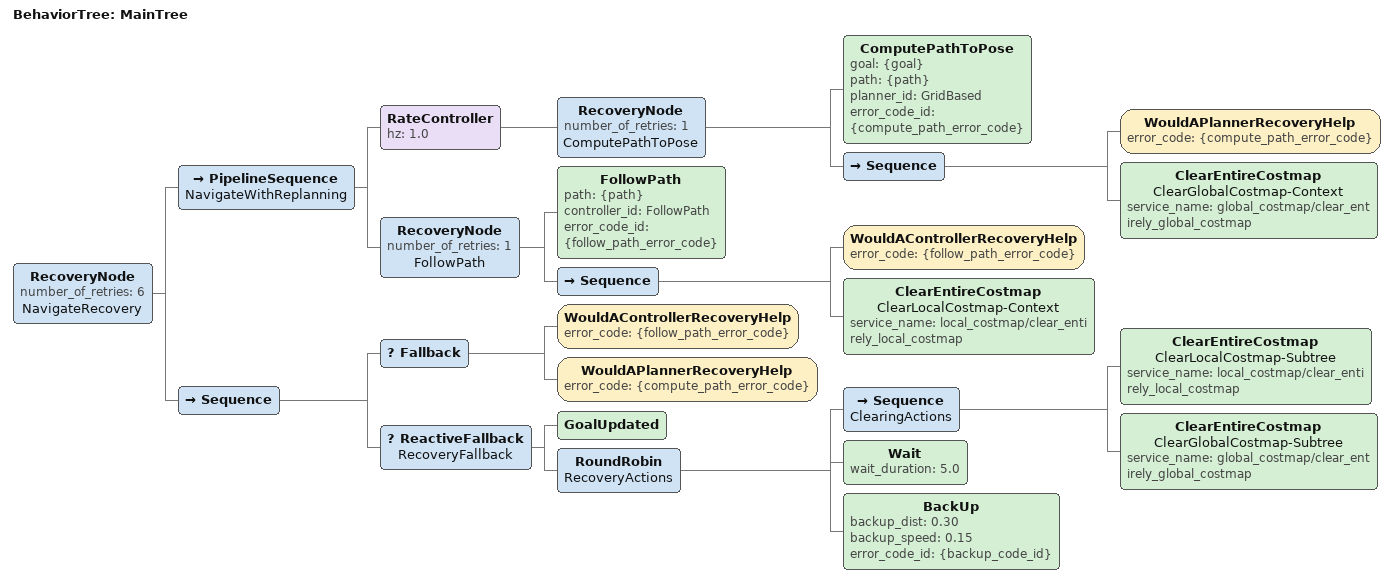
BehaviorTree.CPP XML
<root BTCPP_format="4" main_tree_to_execute="MainTree">
  <BehaviorTree ID="MainTree">
    <RecoveryNode number_of_retries="6" name="NavigateRecovery">
      <PipelineSequence name="NavigateWithReplanning">
        <RateController hz="1.0">
          <RecoveryNode number_of_retries="1" name="ComputePathToPose">
            <ComputePathToPose goal="{goal}" path="{path}" planner_id="GridBased" error_code_id="{compute_path_error_code}"/>
            <Sequence>
              <WouldAPlannerRecoveryHelp error_code="{compute_path_error_code}"/>
              <ClearEntireCostmap name="ClearGlobalCostmap-Context" service_name="global_costmap/clear_entirely_global_costmap"/>
            </Sequence>
          </RecoveryNode>
        </RateController>
        <RecoveryNode number_of_retries="1" name="FollowPath">
          <FollowPath path="{path}" controller_id="FollowPath" error_code_id="{follow_path_error_code}"/>
          <Sequence>
            <WouldAControllerRecoveryHelp error_code="{follow_path_error_code}"/>
            <ClearEntireCostmap name="ClearLocalCostmap-Context" service_name="local_costmap/clear_entirely_local_costmap"/>
          </Sequence>
        </RecoveryNode>
      </PipelineSequence>
      <Sequence>
        <Fallback>
          <WouldAControllerRecoveryHelp error_code="{follow_path_error_code}"/>
          <WouldAPlannerRecoveryHelp error_code="{compute_path_error_code}"/>
        </Fallback>
        <ReactiveFallback name="RecoveryFallback">
          <GoalUpdated/>
          <RoundRobin name="RecoveryActions">
            <Sequence name="ClearingActions">
              <ClearEntireCostmap name="ClearLocalCostmap-Subtree" service_name="local_costmap/clear_entirely_local_costmap"/>
              <ClearEntireCostmap name="ClearGlobalCostmap-Subtree" service_name="global_costmap/clear_entirely_global_costmap"/>
            </Sequence>
            <Wait wait_duration="5.0"/>
            <BackUp backup_dist="0.30" backup_speed="0.15" error_code_id="{backup_code_id}"/>
          </RoundRobin>
        </ReactiveFallback>
      </Sequence>
    </RecoveryNode>
  </BehaviorTree>
</root>
